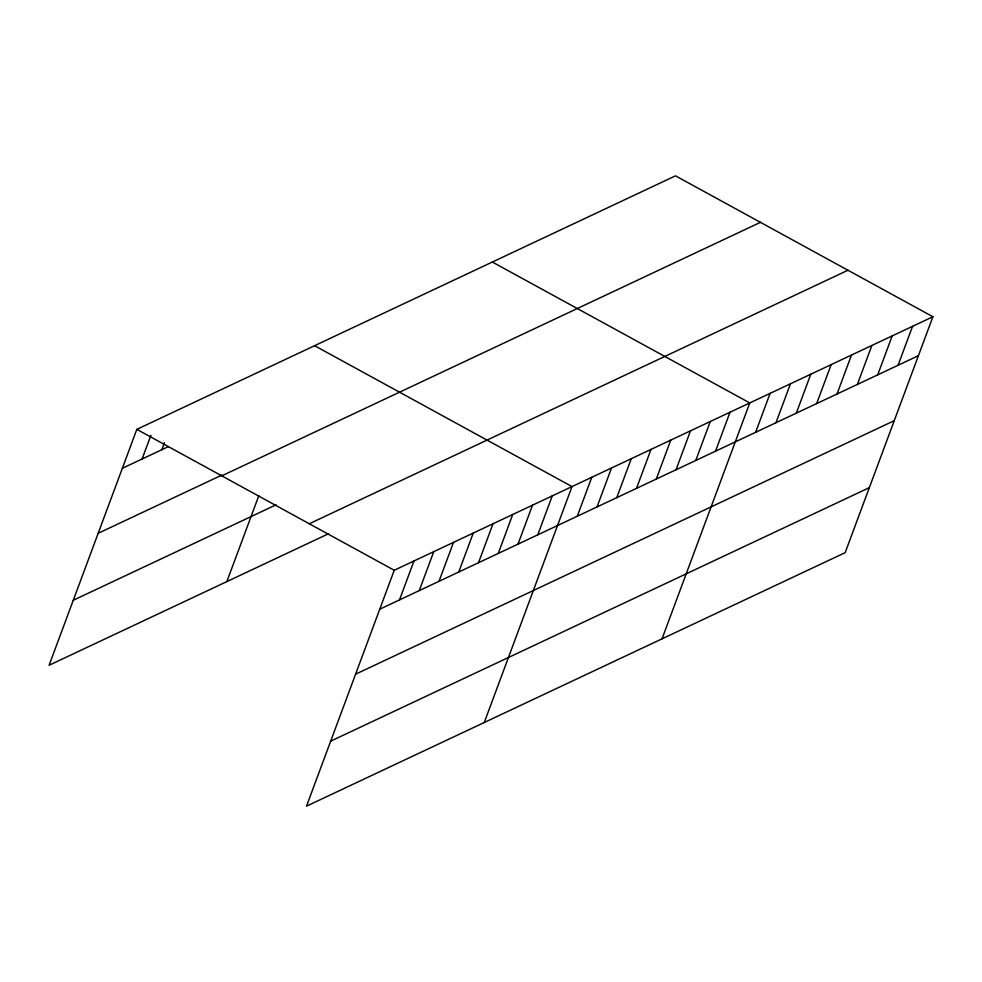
<?xml version="1.0" encoding="UTF-8"?>
<svg xmlns="http://www.w3.org/2000/svg" width="982" height="982" viewBox="0 0 982 982"><rect width="100%" height="100%" fill="white"/><g stroke="black" fill="none" stroke-linecap="round" stroke-linejoin="round"><path stroke-width="1.47" d="M932.9 316.744L394.236 570.26L306.507 806.161L845.171 552.645L932.9 316.744L675.493 175.839L136.829 429.355L49.1 665.256L328.246 533.877M142.095 458.999L150.897 435.357M161.846 449.707L164.436 442.747M226.854 581.59L258.818 495.677M399.502 599.904L413.987 560.955M419.253 590.612L433.737 551.663M439.003 581.319L453.488 542.371M458.754 572.015L473.238 533.079M478.504 562.723L492.989 523.774M498.255 553.431L512.739 514.482M518.017 544.138L532.49 505.19M537.768 534.834L552.252 495.898M484.261 722.507L572.003 486.593L314.584 345.689M577.269 516.25L591.753 477.301M597.019 506.958L611.504 468.009M616.77 497.653L631.254 458.717M636.52 488.361L651.005 449.412M656.271 479.069L670.755 440.12M676.021 469.777L690.506 430.828M695.772 460.472L710.256 421.536M715.522 451.18L730.007 412.231M662.028 638.84L749.757 402.939L492.35 262.034M755.624 432.313L770.109 393.365M775.976 422.726L790.449 383.79M796.316 413.152L810.801 374.203M816.668 403.577L831.153 364.629M837.02 394.003L851.504 355.054M857.372 384.428L871.856 345.48M877.712 374.842L892.196 335.905M898.064 365.267L912.548 326.319M122.345 468.291L168.438 446.601M98.175 533.287L221.944 475.043M221.772 475.853L760.436 222.337M73.269 600.26L276.052 504.822M309.293 523.762L847.957 270.246M379.752 609.196L918.416 355.693M355.582 674.192L894.246 420.689M330.676 741.164L869.34 487.649M136.829 429.355L394.236 570.26"/></g></svg>
